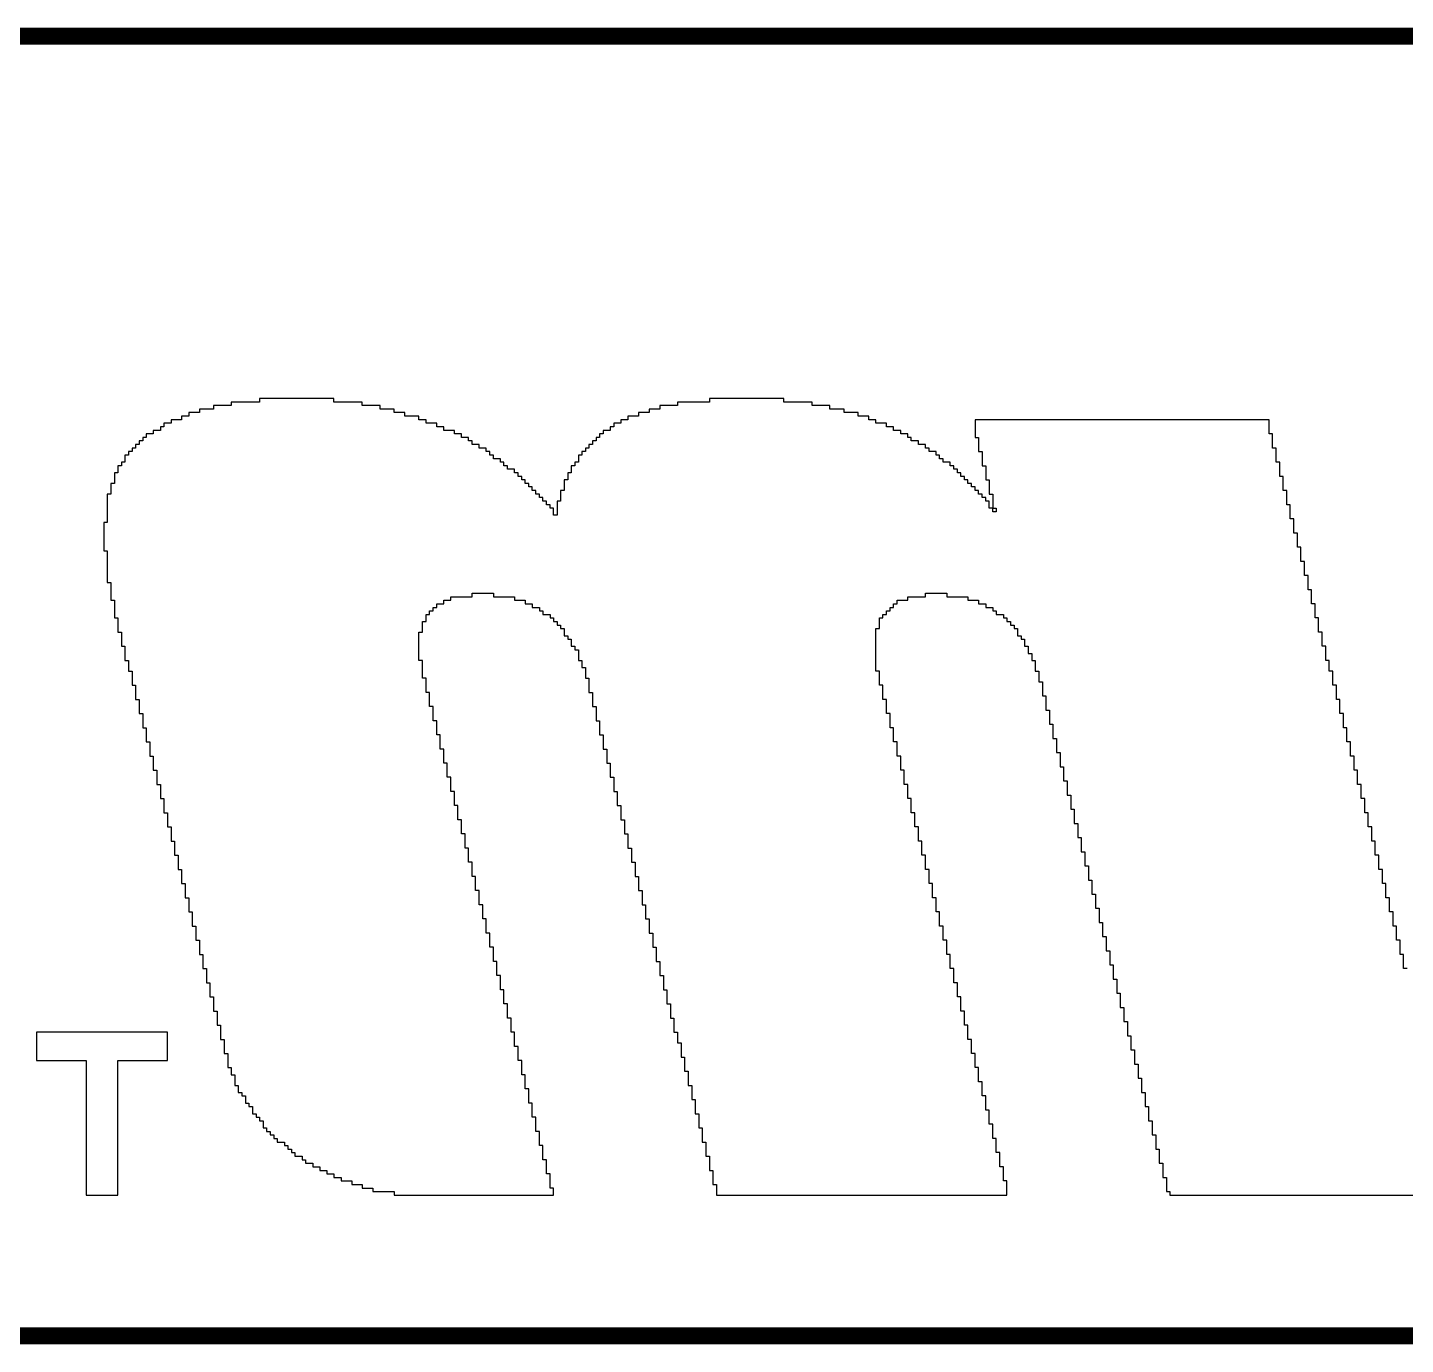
# Model space of a CAD drawing. Header units: inches. Extents: x -5.3 to 9.8, y -3.2 to 6.3.
# Drawn here: x -3.6229 to -3.2202, y -1.8025 to -1.4175 of the extents above; entities that cross this region are included whole.
import ezdxf

# ---------------------------------------------------------------- set-up
doc = ezdxf.new("R2010")
doc.units = ezdxf.units.IN
doc.header["$MEASUREMENT"] = 0
doc.layers.add('22_TITLE_BLOCK_MIRRORED', color=56, linetype='Continuous')

msp = doc.modelspace()

# ---------------------------------------------------------------- linework, layer by layer
at = {"layer": '22_TITLE_BLOCK_MIRRORED'}
for p, q in [((-3.55511, -1.52594), (-3.55511, -1.52698)), ((-3.53337, -1.52594), (-3.55511, -1.52594)), ((-3.53337, -1.52698), (-3.53337, -1.52594)), ((-3.40191, -1.52594), (-3.42365, -1.52594)), ((-3.42365, -1.52594), (-3.42365, -1.52698)), ((-3.40191, -1.52698), (-3.40191, -1.52594)), ((-3.57271, -1.53008), (-3.57581, -1.53008)), ((-3.57581, -1.53008), (-3.57581, -1.53112)), ((-3.56856, -1.52905), (-3.57271, -1.52905)), ((-3.57271, -1.52905), (-3.57271, -1.53008)), ((-3.56339, -1.52801), (-3.56856, -1.52801)), ((-3.56856, -1.52801), (-3.56856, -1.52905)), ((-3.55511, -1.52698), (-3.56339, -1.52698)), ((-3.56339, -1.52698), (-3.56339, -1.52801)), ((-3.52509, -1.52698), (-3.53337, -1.52698)), ((-3.52509, -1.52801), (-3.52509, -1.52698)), ((-3.51991, -1.52801), (-3.52509, -1.52801)), ((-3.51991, -1.52905), (-3.51991, -1.52801)), ((-3.51577, -1.52905), (-3.51991, -1.52905)), ((-3.51577, -1.53008), (-3.51577, -1.52905)), ((-3.51267, -1.53008), (-3.51577, -1.53008)), ((-3.51267, -1.53112), (-3.51267, -1.53008)), ((-3.44124, -1.53008), (-3.44435, -1.53008)), ((-3.44435, -1.53008), (-3.44435, -1.53112)), ((-3.43814, -1.52905), (-3.44124, -1.52905)), ((-3.44124, -1.52905), (-3.44124, -1.53008)), ((-3.43296, -1.52801), (-3.43814, -1.52801)), ((-3.43814, -1.52801), (-3.43814, -1.52905)), ((-3.42365, -1.52698), (-3.43296, -1.52698)), ((-3.43296, -1.52698), (-3.43296, -1.52801)), ((-3.39363, -1.52698), (-3.40191, -1.52698)), ((-3.39363, -1.52801), (-3.39363, -1.52698)), ((-3.38845, -1.52801), (-3.39363, -1.52801)), ((-3.38845, -1.52905), (-3.38845, -1.52801)), ((-3.38431, -1.52905), (-3.38845, -1.52905)), ((-3.38431, -1.53008), (-3.38431, -1.52905)), ((-3.38017, -1.53008), (-3.38431, -1.53008)), ((-3.38017, -1.53112), (-3.38017, -1.53008)), ((-3.58099, -1.53319), (-3.58306, -1.53319)), ((-3.58306, -1.53319), (-3.58306, -1.53422)), ((-3.57788, -1.53215), (-3.58099, -1.53215)), ((-3.58099, -1.53215), (-3.58099, -1.53319)), ((-3.57581, -1.53112), (-3.57788, -1.53112)), ((-3.57788, -1.53112), (-3.57788, -1.53215)), ((-3.50853, -1.53112), (-3.51267, -1.53112)), ((-3.50853, -1.53215), (-3.50853, -1.53112)), ((-3.50646, -1.53215), (-3.50853, -1.53215)), ((-3.50646, -1.53319), (-3.50646, -1.53215)), ((-3.50335, -1.53319), (-3.50646, -1.53319)), ((-3.50335, -1.53422), (-3.50335, -1.53319)), ((-3.44952, -1.53319), (-3.45159, -1.53319)), ((-3.45159, -1.53319), (-3.45159, -1.53422)), ((-3.44745, -1.53215), (-3.44952, -1.53215)), ((-3.44952, -1.53215), (-3.44952, -1.53319)), ((-3.44435, -1.53112), (-3.44745, -1.53112)), ((-3.44745, -1.53112), (-3.44745, -1.53215)), ((-3.37706, -1.53112), (-3.38017, -1.53112)), ((-3.37706, -1.53215), (-3.37706, -1.53112)), ((-3.37499, -1.53215), (-3.37706, -1.53215)), ((-3.37499, -1.53319), (-3.37499, -1.53215)), ((-3.37189, -1.53319), (-3.37499, -1.53319)), ((-3.37189, -1.53422), (-3.37189, -1.53319)), ((-3.26009, -1.53215), (-3.34601, -1.53215)), ((-3.34601, -1.53215), (-3.34601, -1.53733)), ((-3.26009, -1.53629), (-3.26009, -1.53215)), ((-3.58823, -1.53733), (-3.58927, -1.53733)), ((-3.58927, -1.53733), (-3.58927, -1.53836)), ((-3.58616, -1.53629), (-3.58823, -1.53629)), ((-3.58823, -1.53629), (-3.58823, -1.53733)), ((-3.58409, -1.53526), (-3.58616, -1.53526)), ((-3.58616, -1.53526), (-3.58616, -1.53629)), ((-3.58306, -1.53422), (-3.58409, -1.53422)), ((-3.58409, -1.53422), (-3.58409, -1.53526)), ((-3.50128, -1.53422), (-3.50335, -1.53422)), ((-3.50128, -1.53526), (-3.50128, -1.53422)), ((-3.49818, -1.53526), (-3.50128, -1.53526)), ((-3.49818, -1.53629), (-3.49818, -1.53526)), ((-3.49611, -1.53629), (-3.49818, -1.53629)), ((-3.49611, -1.53733), (-3.49611, -1.53629)), ((-3.49404, -1.53733), (-3.49611, -1.53733)), ((-3.49404, -1.53836), (-3.49404, -1.53733)), ((-3.45573, -1.53733), (-3.45677, -1.53733)), ((-3.45677, -1.53733), (-3.45677, -1.53836)), ((-3.4547, -1.53629), (-3.45573, -1.53629)), ((-3.45573, -1.53629), (-3.45573, -1.53733)), ((-3.45263, -1.53526), (-3.4547, -1.53526)), ((-3.4547, -1.53526), (-3.4547, -1.53629)), ((-3.45159, -1.53422), (-3.45263, -1.53422)), ((-3.45263, -1.53422), (-3.45263, -1.53526)), ((-3.36982, -1.53422), (-3.37189, -1.53422)), ((-3.36982, -1.53526), (-3.36982, -1.53422)), ((-3.36775, -1.53526), (-3.36982, -1.53526)), ((-3.36775, -1.53629), (-3.36775, -1.53526)), ((-3.36568, -1.53629), (-3.36775, -1.53629)), ((-3.36568, -1.53733), (-3.36568, -1.53629)), ((-3.36464, -1.53733), (-3.36568, -1.53733)), ((-3.36464, -1.53836), (-3.36464, -1.53733)), ((-3.34601, -1.53733), (-3.34497, -1.53733)), ((-3.34497, -1.53733), (-3.34497, -1.54147)), ((-3.25906, -1.53629), (-3.26009, -1.53629)), ((-3.25906, -1.54043), (-3.25906, -1.53629)), ((-3.59237, -1.54147), (-3.59341, -1.54147)), ((-3.59341, -1.54147), (-3.59341, -1.5425)), ((-3.59134, -1.54043), (-3.59237, -1.54043)), ((-3.59237, -1.54043), (-3.59237, -1.54147)), ((-3.5903, -1.5394), (-3.59134, -1.5394)), ((-3.59134, -1.5394), (-3.59134, -1.54043)), ((-3.58927, -1.53836), (-3.5903, -1.53836)), ((-3.5903, -1.53836), (-3.5903, -1.5394)), ((-3.493, -1.53836), (-3.49404, -1.53836)), ((-3.493, -1.5394), (-3.493, -1.53836)), ((-3.49093, -1.5394), (-3.493, -1.5394)), ((-3.49093, -1.54043), (-3.49093, -1.5394)), ((-3.48886, -1.54043), (-3.49093, -1.54043)), ((-3.48886, -1.54147), (-3.48886, -1.54043)), ((-3.48782, -1.54147), (-3.48886, -1.54147)), ((-3.48782, -1.5425), (-3.48782, -1.54147)), ((-3.45988, -1.54147), (-3.46091, -1.54147)), ((-3.46091, -1.54147), (-3.46091, -1.5425)), ((-3.45884, -1.54043), (-3.45988, -1.54043)), ((-3.45988, -1.54043), (-3.45988, -1.54147)), ((-3.4578, -1.5394), (-3.45884, -1.5394)), ((-3.45884, -1.5394), (-3.45884, -1.54043)), ((-3.45677, -1.53836), (-3.4578, -1.53836)), ((-3.4578, -1.53836), (-3.4578, -1.5394)), ((-3.36257, -1.53836), (-3.36464, -1.53836)), ((-3.36257, -1.5394), (-3.36257, -1.53836)), ((-3.3605, -1.5394), (-3.36257, -1.5394)), ((-3.3605, -1.54043), (-3.3605, -1.5394)), ((-3.35947, -1.54043), (-3.3605, -1.54043)), ((-3.35947, -1.54147), (-3.35947, -1.54043)), ((-3.3574, -1.54147), (-3.35947, -1.54147)), ((-3.3574, -1.5425), (-3.3574, -1.54147)), ((-3.34497, -1.54147), (-3.34394, -1.54147)), ((-3.34394, -1.54147), (-3.34394, -1.54561)), ((-3.25802, -1.54043), (-3.25906, -1.54043)), ((-3.25802, -1.54457), (-3.25802, -1.54043)), ((-3.59548, -1.54561), (-3.59651, -1.54561)), ((-3.59651, -1.54561), (-3.59651, -1.54768)), ((-3.59444, -1.54457), (-3.59548, -1.54457)), ((-3.59548, -1.54457), (-3.59548, -1.54561)), ((-3.59341, -1.5425), (-3.59444, -1.5425)), ((-3.59444, -1.5425), (-3.59444, -1.54457)), ((-3.48679, -1.5425), (-3.48782, -1.5425)), ((-3.48679, -1.54354), (-3.48679, -1.5425)), ((-3.48472, -1.54354), (-3.48679, -1.54354)), ((-3.48472, -1.54457), (-3.48472, -1.54354)), ((-3.48368, -1.54457), (-3.48472, -1.54457)), ((-3.48368, -1.54561), (-3.48368, -1.54457)), ((-3.48265, -1.54561), (-3.48368, -1.54561)), ((-3.48265, -1.54664), (-3.48265, -1.54561)), ((-3.46298, -1.54561), (-3.46402, -1.54561)), ((-3.46402, -1.54561), (-3.46402, -1.54768)), ((-3.46195, -1.54457), (-3.46298, -1.54457)), ((-3.46298, -1.54457), (-3.46298, -1.54561)), ((-3.46091, -1.5425), (-3.46195, -1.5425)), ((-3.46195, -1.5425), (-3.46195, -1.54457)), ((-3.35636, -1.5425), (-3.3574, -1.5425)), ((-3.35636, -1.54354), (-3.35636, -1.5425)), ((-3.35533, -1.54354), (-3.35636, -1.54354)), ((-3.35533, -1.54457), (-3.35533, -1.54354)), ((-3.35326, -1.54457), (-3.35533, -1.54457)), ((-3.35326, -1.54561), (-3.35326, -1.54457)), ((-3.35222, -1.54561), (-3.35326, -1.54561)), ((-3.35222, -1.54664), (-3.35222, -1.54561)), ((-3.34394, -1.54561), (-3.3429, -1.54561)), ((-3.3429, -1.54561), (-3.3429, -1.54975)), ((-3.25699, -1.54457), (-3.25802, -1.54457)), ((-3.25699, -1.54871), (-3.25699, -1.54457)), ((-3.59651, -1.54768), (-3.59755, -1.54768)), ((-3.59755, -1.54768), (-3.59755, -1.55078)), ((-3.48058, -1.54664), (-3.48265, -1.54664)), ((-3.48058, -1.54768), (-3.48058, -1.54664)), ((-3.47954, -1.54768), (-3.48058, -1.54768)), ((-3.47954, -1.54871), (-3.47954, -1.54768)), ((-3.47851, -1.54871), (-3.47954, -1.54871)), ((-3.47851, -1.54975), (-3.47851, -1.54871)), ((-3.47747, -1.54975), (-3.47851, -1.54975)), ((-3.47747, -1.55078), (-3.47747, -1.54975)), ((-3.46505, -1.54975), (-3.46609, -1.54975)), ((-3.46609, -1.54975), (-3.46609, -1.55285)), ((-3.46402, -1.54768), (-3.46505, -1.54768)), ((-3.46505, -1.54768), (-3.46505, -1.54975)), ((-3.35119, -1.54664), (-3.35222, -1.54664)), ((-3.35119, -1.54768), (-3.35119, -1.54664)), ((-3.35015, -1.54768), (-3.35119, -1.54768)), ((-3.35015, -1.54871), (-3.35015, -1.54768)), ((-3.34912, -1.54871), (-3.35015, -1.54871)), ((-3.34912, -1.54975), (-3.34912, -1.54871)), ((-3.34808, -1.54975), (-3.34912, -1.54975)), ((-3.34808, -1.55078), (-3.34808, -1.54975)), ((-3.3429, -1.54975), (-3.34187, -1.54975)), ((-3.34187, -1.54975), (-3.34187, -1.55389)), ((-3.25595, -1.54871), (-3.25699, -1.54871)), ((-3.25595, -1.55285), (-3.25595, -1.54871)), ((-3.59858, -1.55389), (-3.59962, -1.55389)), ((-3.59962, -1.55389), (-3.59962, -1.56217)), ((-3.59755, -1.55078), (-3.59858, -1.55078)), ((-3.59858, -1.55078), (-3.59858, -1.55389)), ((-3.47644, -1.55078), (-3.47747, -1.55078)), ((-3.47644, -1.55182), (-3.47644, -1.55078)), ((-3.4754, -1.55182), (-3.47644, -1.55182)), ((-3.4754, -1.55285), (-3.4754, -1.55182)), ((-3.47437, -1.55285), (-3.4754, -1.55285)), ((-3.47437, -1.55389), (-3.47437, -1.55285)), ((-3.47333, -1.55389), (-3.47437, -1.55389)), ((-3.47333, -1.55492), (-3.47333, -1.55389)), ((-3.46609, -1.55285), (-3.46712, -1.55285)), ((-3.46712, -1.55285), (-3.46712, -1.55596)), ((-3.34704, -1.55078), (-3.34808, -1.55078)), ((-3.34704, -1.55182), (-3.34704, -1.55078)), ((-3.34601, -1.55182), (-3.34704, -1.55182)), ((-3.34601, -1.55285), (-3.34601, -1.55182)), ((-3.34497, -1.55285), (-3.34601, -1.55285)), ((-3.34497, -1.55389), (-3.34497, -1.55285)), ((-3.34394, -1.55389), (-3.34497, -1.55389)), ((-3.34394, -1.55492), (-3.34394, -1.55389)), ((-3.34187, -1.55389), (-3.34083, -1.55389)), ((-3.34083, -1.55389), (-3.34083, -1.55803)), ((-3.25492, -1.55285), (-3.25595, -1.55285)), ((-3.25492, -1.55699), (-3.25492, -1.55285)), ((-3.4723, -1.55492), (-3.47333, -1.55492)), ((-3.4723, -1.55596), (-3.4723, -1.55492)), ((-3.47126, -1.55596), (-3.4723, -1.55596)), ((-3.47126, -1.55699), (-3.47126, -1.55596)), ((-3.47023, -1.55699), (-3.47126, -1.55699)), ((-3.47023, -1.55803), (-3.47023, -1.55699)), ((-3.46919, -1.55803), (-3.47023, -1.55803)), ((-3.46919, -1.5601), (-3.46919, -1.55803)), ((-3.46712, -1.55596), (-3.46816, -1.55596)), ((-3.46816, -1.55596), (-3.46816, -1.5601)), ((-3.3429, -1.55492), (-3.34394, -1.55492)), ((-3.3429, -1.55596), (-3.3429, -1.55492)), ((-3.34187, -1.55596), (-3.3429, -1.55596)), ((-3.34187, -1.55803), (-3.34187, -1.55596)), ((-3.34083, -1.55803), (-3.34187, -1.55803)), ((-3.34083, -1.55907), (-3.34083, -1.55803)), ((-3.34083, -1.55803), (-3.3398, -1.55803)), ((-3.3398, -1.55803), (-3.3398, -1.55907)), ((-3.25388, -1.55699), (-3.25492, -1.55699)), ((-3.25388, -1.56114), (-3.25388, -1.55699)), ((-3.59962, -1.56217), (-3.60065, -1.56217)), ((-3.60065, -1.56217), (-3.60065, -1.57045)), ((-3.46816, -1.5601), (-3.46919, -1.5601)), ((-3.3398, -1.55907), (-3.34083, -1.55907)), ((-3.25285, -1.56114), (-3.25388, -1.56114)), ((-3.25285, -1.56528), (-3.25285, -1.56114)), ((-3.25181, -1.56528), (-3.25285, -1.56528)), ((-3.25181, -1.56942), (-3.25181, -1.56528)), ((-3.25078, -1.56942), (-3.25181, -1.56942)), ((-3.25078, -1.57356), (-3.25078, -1.56942)), ((-3.60065, -1.57045), (-3.59962, -1.57045)), ((-3.59962, -1.57045), (-3.59962, -1.57977)), ((-3.24974, -1.57356), (-3.25078, -1.57356)), ((-3.24974, -1.5777), (-3.24974, -1.57356)), ((-3.24871, -1.5777), (-3.24974, -1.5777)), ((-3.24871, -1.58184), (-3.24871, -1.5777)), ((-3.59962, -1.57977), (-3.59858, -1.57977)), ((-3.59858, -1.57977), (-3.59858, -1.58494)), ((-3.24767, -1.58184), (-3.24871, -1.58184)), ((-3.24767, -1.58598), (-3.24767, -1.58184)), ((-3.59858, -1.58494), (-3.59755, -1.58494)), ((-3.59755, -1.58494), (-3.59755, -1.59012)), ((-3.50335, -1.58701), (-3.50335, -1.58598)), ((-3.50335, -1.58598), (-3.50128, -1.58598)), ((-3.50128, -1.58598), (-3.50128, -1.58494)), ((-3.50128, -1.58494), (-3.49921, -1.58494)), ((-3.49921, -1.58494), (-3.49921, -1.58391)), ((-3.49921, -1.58391), (-3.493, -1.58391)), ((-3.493, -1.58391), (-3.493, -1.58287)), ((-3.493, -1.58287), (-3.48679, -1.58287)), ((-3.48679, -1.58287), (-3.48679, -1.58391)), ((-3.48679, -1.58391), (-3.48058, -1.58391)), ((-3.48058, -1.58391), (-3.48058, -1.58494)), ((-3.48058, -1.58494), (-3.47747, -1.58494)), ((-3.47747, -1.58494), (-3.47747, -1.58598)), ((-3.47747, -1.58598), (-3.4754, -1.58598)), ((-3.4754, -1.58598), (-3.4754, -1.58701)), ((-3.36982, -1.58701), (-3.36982, -1.58598)), ((-3.36982, -1.58598), (-3.36878, -1.58598)), ((-3.36878, -1.58598), (-3.36878, -1.58494)), ((-3.36878, -1.58494), (-3.36568, -1.58494)), ((-3.36568, -1.58494), (-3.36568, -1.58391)), ((-3.36568, -1.58391), (-3.3605, -1.58391)), ((-3.3605, -1.58391), (-3.3605, -1.58287)), ((-3.3605, -1.58287), (-3.35429, -1.58287)), ((-3.35429, -1.58287), (-3.35429, -1.58391)), ((-3.35429, -1.58391), (-3.34808, -1.58391)), ((-3.34808, -1.58391), (-3.34808, -1.58494)), ((-3.34808, -1.58494), (-3.34497, -1.58494)), ((-3.34497, -1.58494), (-3.34497, -1.58598)), ((-3.34497, -1.58598), (-3.3429, -1.58598)), ((-3.3429, -1.58598), (-3.3429, -1.58701)), ((-3.24664, -1.58598), (-3.24767, -1.58598)), ((-3.24664, -1.59012), (-3.24664, -1.58598)), ((-3.59755, -1.59012), (-3.59651, -1.59012)), ((-3.59651, -1.59012), (-3.59651, -1.59426)), ((-3.50646, -1.59115), (-3.50646, -1.58908)), ((-3.50646, -1.58908), (-3.50542, -1.58908)), ((-3.50542, -1.58908), (-3.50542, -1.58805)), ((-3.50542, -1.58805), (-3.50439, -1.58805)), ((-3.50439, -1.58805), (-3.50439, -1.58701)), ((-3.50439, -1.58701), (-3.50335, -1.58701)), ((-3.4754, -1.58701), (-3.47333, -1.58701)), ((-3.47333, -1.58701), (-3.47333, -1.58805)), ((-3.47333, -1.58805), (-3.4723, -1.58805)), ((-3.4723, -1.58805), (-3.4723, -1.58908)), ((-3.4723, -1.58908), (-3.47023, -1.58908)), ((-3.47023, -1.58908), (-3.47023, -1.59012)), ((-3.47023, -1.59012), (-3.46919, -1.59012)), ((-3.46919, -1.59012), (-3.46919, -1.59115)), ((-3.37396, -1.59322), (-3.37396, -1.59012)), ((-3.37396, -1.59012), (-3.37292, -1.59012)), ((-3.37292, -1.59012), (-3.37292, -1.58908)), ((-3.37292, -1.58908), (-3.37189, -1.58908)), ((-3.37189, -1.58908), (-3.37189, -1.58805)), ((-3.37189, -1.58805), (-3.37085, -1.58805)), ((-3.37085, -1.58805), (-3.37085, -1.58701)), ((-3.37085, -1.58701), (-3.36982, -1.58701)), ((-3.3429, -1.58701), (-3.34083, -1.58701)), ((-3.34083, -1.58701), (-3.34083, -1.58805)), ((-3.34083, -1.58805), (-3.3398, -1.58805)), ((-3.3398, -1.58805), (-3.3398, -1.58908)), ((-3.3398, -1.58908), (-3.33773, -1.58908)), ((-3.33773, -1.58908), (-3.33773, -1.59012)), ((-3.33773, -1.59012), (-3.33669, -1.59012)), ((-3.33669, -1.59012), (-3.33669, -1.59115)), ((-3.2456, -1.59012), (-3.24664, -1.59012)), ((-3.2456, -1.59426), (-3.2456, -1.59012)), ((-3.59651, -1.59426), (-3.59548, -1.59426)), ((-3.59548, -1.59426), (-3.59548, -1.5984)), ((-3.50853, -1.60254), (-3.50853, -1.59426)), ((-3.50853, -1.59426), (-3.50749, -1.59426)), ((-3.50749, -1.59426), (-3.50749, -1.59115)), ((-3.50749, -1.59115), (-3.50646, -1.59115)), ((-3.46919, -1.59115), (-3.46816, -1.59115)), ((-3.46816, -1.59115), (-3.46816, -1.59219)), ((-3.46816, -1.59219), (-3.46712, -1.59219)), ((-3.46712, -1.59219), (-3.46712, -1.59322)), ((-3.46712, -1.59322), (-3.46609, -1.59322)), ((-3.46609, -1.59322), (-3.46609, -1.5953)), ((-3.37499, -1.60565), (-3.37499, -1.59322)), ((-3.37499, -1.59322), (-3.37396, -1.59322)), ((-3.33669, -1.59115), (-3.33566, -1.59115)), ((-3.33566, -1.59115), (-3.33566, -1.59219)), ((-3.33566, -1.59219), (-3.33462, -1.59219)), ((-3.33462, -1.59219), (-3.33462, -1.59322)), ((-3.33462, -1.59322), (-3.33359, -1.59322)), ((-3.33359, -1.59322), (-3.33359, -1.5953)), ((-3.24457, -1.59426), (-3.2456, -1.59426)), ((-3.24457, -1.5984), (-3.24457, -1.59426)), ((-3.59548, -1.5984), (-3.59444, -1.5984)), ((-3.59444, -1.5984), (-3.59444, -1.60254)), ((-3.46609, -1.5953), (-3.46505, -1.5953)), ((-3.46505, -1.5953), (-3.46505, -1.59633)), ((-3.46505, -1.59633), (-3.46402, -1.59633)), ((-3.46402, -1.59633), (-3.46402, -1.5984)), ((-3.46402, -1.5984), (-3.46298, -1.5984)), ((-3.46298, -1.5984), (-3.46298, -1.59944)), ((-3.33359, -1.5953), (-3.33255, -1.5953)), ((-3.33255, -1.5953), (-3.33255, -1.59633)), ((-3.33255, -1.59633), (-3.33152, -1.59633)), ((-3.33152, -1.59633), (-3.33152, -1.5984)), ((-3.33152, -1.5984), (-3.33048, -1.5984)), ((-3.33048, -1.5984), (-3.33048, -1.60047)), ((-3.24353, -1.5984), (-3.24457, -1.5984)), ((-3.24353, -1.60254), (-3.24353, -1.5984)), ((-3.59444, -1.60254), (-3.59341, -1.60254)), ((-3.59341, -1.60254), (-3.59341, -1.60565)), ((-3.50749, -1.60254), (-3.50853, -1.60254)), ((-3.50749, -1.60772), (-3.50749, -1.60254)), ((-3.46298, -1.59944), (-3.46195, -1.59944)), ((-3.46195, -1.59944), (-3.46195, -1.60254)), ((-3.46195, -1.60254), (-3.46091, -1.60254)), ((-3.46091, -1.60254), (-3.46091, -1.60461)), ((-3.33048, -1.60047), (-3.32945, -1.60047)), ((-3.32945, -1.60047), (-3.32945, -1.60254)), ((-3.32945, -1.60254), (-3.32841, -1.60254)), ((-3.32841, -1.60254), (-3.32841, -1.60565)), ((-3.2425, -1.60254), (-3.24353, -1.60254)), ((-3.2425, -1.60565), (-3.2425, -1.60254)), ((-3.59341, -1.60565), (-3.59237, -1.60565)), ((-3.59237, -1.60565), (-3.59237, -1.60979)), ((-3.46091, -1.60461), (-3.45988, -1.60461)), ((-3.45988, -1.60461), (-3.45988, -1.60772)), ((-3.37396, -1.60565), (-3.37499, -1.60565)), ((-3.37396, -1.60979), (-3.37396, -1.60565)), ((-3.32841, -1.60565), (-3.32738, -1.60565)), ((-3.32738, -1.60565), (-3.32738, -1.60875)), ((-3.24146, -1.60565), (-3.2425, -1.60565)), ((-3.24146, -1.60979), (-3.24146, -1.60565)), ((-3.59237, -1.60979), (-3.59134, -1.60979)), ((-3.59134, -1.60979), (-3.59134, -1.61393)), ((-3.50646, -1.60772), (-3.50749, -1.60772)), ((-3.50646, -1.61186), (-3.50646, -1.60772)), ((-3.45988, -1.60772), (-3.45884, -1.60772)), ((-3.45884, -1.60772), (-3.45884, -1.61186)), ((-3.37292, -1.60979), (-3.37396, -1.60979)), ((-3.37292, -1.61393), (-3.37292, -1.60979)), ((-3.32738, -1.60875), (-3.32634, -1.60875)), ((-3.32634, -1.60875), (-3.32634, -1.61289)), ((-3.24043, -1.60979), (-3.24146, -1.60979)), ((-3.24043, -1.61393), (-3.24043, -1.60979)), ((-3.59134, -1.61393), (-3.5903, -1.61393)), ((-3.5903, -1.61393), (-3.5903, -1.61807)), ((-3.50542, -1.61186), (-3.50646, -1.61186)), ((-3.50542, -1.616), (-3.50542, -1.61186)), ((-3.45884, -1.61186), (-3.4578, -1.61186)), ((-3.4578, -1.61186), (-3.4578, -1.616)), ((-3.37189, -1.61393), (-3.37292, -1.61393)), ((-3.37189, -1.61807), (-3.37189, -1.61393)), ((-3.32634, -1.61289), (-3.32531, -1.61289)), ((-3.32531, -1.61289), (-3.32531, -1.61703)), ((-3.23939, -1.61393), (-3.24043, -1.61393)), ((-3.23939, -1.61807), (-3.23939, -1.61393)), ((-3.5903, -1.61807), (-3.58927, -1.61807)), ((-3.58927, -1.61807), (-3.58927, -1.62221)), ((-3.50439, -1.616), (-3.50542, -1.616)), ((-3.50439, -1.62014), (-3.50439, -1.616)), ((-3.4578, -1.616), (-3.45677, -1.616)), ((-3.45677, -1.616), (-3.45677, -1.62014)), ((-3.37085, -1.61807), (-3.37189, -1.61807)), ((-3.37085, -1.62221), (-3.37085, -1.61807)), ((-3.32531, -1.61703), (-3.32427, -1.61703)), ((-3.32427, -1.61703), (-3.32427, -1.62117)), ((-3.23835, -1.61807), (-3.23939, -1.61807)), ((-3.23835, -1.62221), (-3.23835, -1.61807)), ((-3.58927, -1.62221), (-3.58823, -1.62221)), ((-3.58823, -1.62221), (-3.58823, -1.62635)), ((-3.50335, -1.62014), (-3.50439, -1.62014)), ((-3.50335, -1.62428), (-3.50335, -1.62014)), ((-3.45677, -1.62014), (-3.45573, -1.62014)), ((-3.45573, -1.62014), (-3.45573, -1.62428)), ((-3.36982, -1.62221), (-3.37085, -1.62221)), ((-3.36982, -1.62635), (-3.36982, -1.62221)), ((-3.32427, -1.62117), (-3.32324, -1.62117)), ((-3.32324, -1.62117), (-3.32324, -1.62531)), ((-3.23732, -1.62221), (-3.23835, -1.62221)), ((-3.23732, -1.62635), (-3.23732, -1.62221)), ((-3.58823, -1.62635), (-3.5872, -1.62635)), ((-3.5872, -1.62635), (-3.5872, -1.63049)), ((-3.50232, -1.62428), (-3.50335, -1.62428)), ((-3.50232, -1.62842), (-3.50232, -1.62428)), ((-3.45573, -1.62428), (-3.4547, -1.62428)), ((-3.4547, -1.62428), (-3.4547, -1.62842)), ((-3.36878, -1.62635), (-3.36982, -1.62635)), ((-3.36878, -1.63049), (-3.36878, -1.62635)), ((-3.32324, -1.62531), (-3.3222, -1.62531)), ((-3.3222, -1.62531), (-3.3222, -1.62945)), ((-3.23628, -1.62635), (-3.23732, -1.62635)), ((-3.23628, -1.63049), (-3.23628, -1.62635)), ((-3.5872, -1.63049), (-3.58616, -1.63049)), ((-3.58616, -1.63049), (-3.58616, -1.63463)), ((-3.50128, -1.62842), (-3.50232, -1.62842)), ((-3.50128, -1.63256), (-3.50128, -1.62842)), ((-3.4547, -1.62842), (-3.45366, -1.62842)), ((-3.45366, -1.62842), (-3.45366, -1.63256)), ((-3.36775, -1.63049), (-3.36878, -1.63049)), ((-3.36775, -1.63463), (-3.36775, -1.63049)), ((-3.3222, -1.62945), (-3.32117, -1.62945)), ((-3.32117, -1.62945), (-3.32117, -1.6336)), ((-3.23525, -1.63049), (-3.23628, -1.63049)), ((-3.23525, -1.63463), (-3.23525, -1.63049)), ((-3.58616, -1.63463), (-3.58513, -1.63463)), ((-3.58513, -1.63463), (-3.58513, -1.63877)), ((-3.50025, -1.63256), (-3.50128, -1.63256)), ((-3.50025, -1.6367), (-3.50025, -1.63256)), ((-3.45366, -1.63256), (-3.45263, -1.63256)), ((-3.45263, -1.63256), (-3.45263, -1.6367)), ((-3.36671, -1.63463), (-3.36775, -1.63463)), ((-3.36671, -1.63877), (-3.36671, -1.63463)), ((-3.32117, -1.6336), (-3.32013, -1.6336)), ((-3.32013, -1.6336), (-3.32013, -1.63774)), ((-3.23421, -1.63463), (-3.23525, -1.63463)), ((-3.23421, -1.63877), (-3.23421, -1.63463)), ((-3.58513, -1.63877), (-3.58409, -1.63877)), ((-3.58409, -1.63877), (-3.58409, -1.64291)), ((-3.49921, -1.6367), (-3.50025, -1.6367)), ((-3.49921, -1.64084), (-3.49921, -1.6367)), ((-3.45263, -1.6367), (-3.45159, -1.6367)), ((-3.45159, -1.6367), (-3.45159, -1.64084)), ((-3.36568, -1.63877), (-3.36671, -1.63877)), ((-3.36568, -1.64291), (-3.36568, -1.63877)), ((-3.32013, -1.63774), (-3.3191, -1.63774)), ((-3.3191, -1.63774), (-3.3191, -1.64188)), ((-3.23318, -1.63877), (-3.23421, -1.63877)), ((-3.23318, -1.64291), (-3.23318, -1.63877)), ((-3.49818, -1.64084), (-3.49921, -1.64084)), ((-3.49818, -1.64498), (-3.49818, -1.64084)), ((-3.45159, -1.64084), (-3.45056, -1.64084)), ((-3.45056, -1.64084), (-3.45056, -1.64498)), ((-3.3191, -1.64188), (-3.31806, -1.64188)), ((-3.31806, -1.64188), (-3.31806, -1.64602)), ((-3.58409, -1.64291), (-3.58306, -1.64291)), ((-3.58306, -1.64291), (-3.58306, -1.64705)), ((-3.49714, -1.64498), (-3.49818, -1.64498)), ((-3.49714, -1.64912), (-3.49714, -1.64498)), ((-3.45056, -1.64498), (-3.44952, -1.64498)), ((-3.44952, -1.64498), (-3.44952, -1.64912)), ((-3.36464, -1.64291), (-3.36568, -1.64291)), ((-3.36464, -1.64705), (-3.36464, -1.64291)), ((-3.31806, -1.64602), (-3.31703, -1.64602)), ((-3.31703, -1.64602), (-3.31703, -1.65016)), ((-3.23214, -1.64291), (-3.23318, -1.64291)), ((-3.23214, -1.64705), (-3.23214, -1.64291)), ((-3.58306, -1.64705), (-3.58202, -1.64705)), ((-3.58202, -1.64705), (-3.58202, -1.65119)), ((-3.49611, -1.64912), (-3.49714, -1.64912)), ((-3.49611, -1.65326), (-3.49611, -1.64912)), ((-3.44952, -1.64912), (-3.44849, -1.64912)), ((-3.44849, -1.64912), (-3.44849, -1.65326)), ((-3.36361, -1.64705), (-3.36464, -1.64705)), ((-3.36361, -1.65119), (-3.36361, -1.64705)), ((-3.31703, -1.65016), (-3.31599, -1.65016)), ((-3.31599, -1.65016), (-3.31599, -1.6543)), ((-3.23111, -1.64705), (-3.23214, -1.64705)), ((-3.23111, -1.65119), (-3.23111, -1.64705)), ((-3.58202, -1.65119), (-3.58099, -1.65119)), ((-3.58099, -1.65119), (-3.58099, -1.65533)), ((-3.49507, -1.65326), (-3.49611, -1.65326)), ((-3.49507, -1.6574), (-3.49507, -1.65326)), ((-3.44849, -1.65326), (-3.44745, -1.65326)), ((-3.44745, -1.65326), (-3.44745, -1.6574)), ((-3.36257, -1.65119), (-3.36361, -1.65119)), ((-3.36257, -1.65533), (-3.36257, -1.65119)), ((-3.31599, -1.6543), (-3.31496, -1.6543)), ((-3.31496, -1.6543), (-3.31496, -1.65844)), ((-3.23007, -1.65119), (-3.23111, -1.65119)), ((-3.23007, -1.65533), (-3.23007, -1.65119)), ((-3.58099, -1.65533), (-3.57995, -1.65533)), ((-3.57995, -1.65533), (-3.57995, -1.65947)), ((-3.49404, -1.6574), (-3.49507, -1.6574)), ((-3.49404, -1.66154), (-3.49404, -1.6574)), ((-3.44745, -1.6574), (-3.44642, -1.6574)), ((-3.44642, -1.6574), (-3.44642, -1.66154)), ((-3.36154, -1.65533), (-3.36257, -1.65533)), ((-3.36154, -1.65947), (-3.36154, -1.65533)), ((-3.31496, -1.65844), (-3.31392, -1.65844)), ((-3.31392, -1.65844), (-3.31392, -1.66258)), ((-3.22904, -1.65533), (-3.23007, -1.65533)), ((-3.22904, -1.65947), (-3.22904, -1.65533)), ((-3.57995, -1.65947), (-3.57892, -1.65947)), ((-3.57892, -1.65947), (-3.57892, -1.66361)), ((-3.493, -1.66154), (-3.49404, -1.66154)), ((-3.493, -1.66568), (-3.493, -1.66154)), ((-3.44642, -1.66154), (-3.44538, -1.66154)), ((-3.44538, -1.66154), (-3.44538, -1.66568)), ((-3.3605, -1.65947), (-3.36154, -1.65947)), ((-3.3605, -1.66361), (-3.3605, -1.65947)), ((-3.31392, -1.66258), (-3.31289, -1.66258)), ((-3.31289, -1.66258), (-3.31289, -1.66672)), ((-3.228, -1.65947), (-3.22904, -1.65947)), ((-3.228, -1.66361), (-3.228, -1.65947)), ((-3.57892, -1.66361), (-3.57788, -1.66361)), ((-3.57788, -1.66361), (-3.57788, -1.66775)), ((-3.49196, -1.66568), (-3.493, -1.66568)), ((-3.49196, -1.66983), (-3.49196, -1.66568)), ((-3.44538, -1.66568), (-3.44435, -1.66568)), ((-3.44435, -1.66568), (-3.44435, -1.66983)), ((-3.35947, -1.66361), (-3.3605, -1.66361)), ((-3.35947, -1.66775), (-3.35947, -1.66361)), ((-3.31289, -1.66672), (-3.31185, -1.66672)), ((-3.31185, -1.66672), (-3.31185, -1.67086)), ((-3.22697, -1.66361), (-3.228, -1.66361)), ((-3.22697, -1.66775), (-3.22697, -1.66361)), ((-3.57788, -1.66775), (-3.57685, -1.66775)), ((-3.57685, -1.66775), (-3.57685, -1.6719)), ((-3.49093, -1.66983), (-3.49196, -1.66983)), ((-3.49093, -1.67397), (-3.49093, -1.66983)), ((-3.44435, -1.66983), (-3.44331, -1.66983)), ((-3.44331, -1.66983), (-3.44331, -1.67397)), ((-3.35843, -1.66775), (-3.35947, -1.66775)), ((-3.35843, -1.6719), (-3.35843, -1.66775)), ((-3.31185, -1.67086), (-3.31081, -1.67086)), ((-3.31081, -1.67086), (-3.31081, -1.675)), ((-3.22593, -1.66775), (-3.22697, -1.66775)), ((-3.22593, -1.6719), (-3.22593, -1.66775)), ((-3.57685, -1.6719), (-3.57581, -1.6719)), ((-3.57581, -1.6719), (-3.57581, -1.67604)), ((-3.48989, -1.67397), (-3.49093, -1.67397)), ((-3.48989, -1.67811), (-3.48989, -1.67397)), ((-3.44331, -1.67397), (-3.44228, -1.67397)), ((-3.44228, -1.67397), (-3.44228, -1.67811)), ((-3.3574, -1.6719), (-3.35843, -1.6719)), ((-3.3574, -1.67604), (-3.3574, -1.6719)), ((-3.31081, -1.675), (-3.30978, -1.675)), ((-3.30978, -1.675), (-3.30978, -1.67914)), ((-3.2249, -1.6719), (-3.22593, -1.6719)), ((-3.2249, -1.67604), (-3.2249, -1.6719)), ((-3.57581, -1.67604), (-3.57478, -1.67604)), ((-3.57478, -1.67604), (-3.57478, -1.68018)), ((-3.48886, -1.67811), (-3.48989, -1.67811)), ((-3.48886, -1.68225), (-3.48886, -1.67811)), ((-3.44228, -1.67811), (-3.44124, -1.67811)), ((-3.44124, -1.67811), (-3.44124, -1.68225)), ((-3.35636, -1.67604), (-3.3574, -1.67604)), ((-3.35636, -1.68018), (-3.35636, -1.67604)), ((-3.22386, -1.67604), (-3.2249, -1.67604)), ((-3.22386, -1.68018), (-3.22386, -1.67604)), ((-3.57478, -1.68018), (-3.57374, -1.68018)), ((-3.57374, -1.68018), (-3.57374, -1.68432)), ((-3.48782, -1.68225), (-3.48886, -1.68225)), ((-3.48782, -1.68639), (-3.48782, -1.68225)), ((-3.44124, -1.68225), (-3.44021, -1.68225)), ((-3.44021, -1.68225), (-3.44021, -1.68639)), ((-3.35533, -1.68018), (-3.35636, -1.68018)), ((-3.35533, -1.68432), (-3.35533, -1.68018)), ((-3.30978, -1.67914), (-3.30874, -1.67914)), ((-3.30874, -1.67914), (-3.30874, -1.68328)), ((-3.22283, -1.68018), (-3.22386, -1.68018)), ((-3.22283, -1.68432), (-3.22283, -1.68018)), ((-3.57374, -1.68432), (-3.57271, -1.68432)), ((-3.57271, -1.68432), (-3.57271, -1.68846)), ((-3.48679, -1.68639), (-3.48782, -1.68639)), ((-3.48679, -1.69053), (-3.48679, -1.68639)), ((-3.44021, -1.68639), (-3.43917, -1.68639)), ((-3.43917, -1.68639), (-3.43917, -1.69053)), ((-3.35429, -1.68432), (-3.35533, -1.68432)), ((-3.35429, -1.68846), (-3.35429, -1.68432)), ((-3.30874, -1.68328), (-3.30771, -1.68328)), ((-3.30771, -1.68328), (-3.30771, -1.68742)), ((-3.22179, -1.68432), (-3.22283, -1.68432)), ((-3.22179, -1.68846), (-3.22179, -1.68432)), ((-3.57271, -1.68846), (-3.57167, -1.68846)), ((-3.57167, -1.68846), (-3.57167, -1.6926)), ((-3.48575, -1.69053), (-3.48679, -1.69053)), ((-3.48575, -1.69467), (-3.48575, -1.69053)), ((-3.43917, -1.69053), (-3.43814, -1.69053)), ((-3.43814, -1.69053), (-3.43814, -1.69467)), ((-3.35326, -1.68846), (-3.35429, -1.68846)), ((-3.35326, -1.6926), (-3.35326, -1.68846)), ((-3.30771, -1.68742), (-3.30667, -1.68742)), ((-3.30667, -1.68742), (-3.30667, -1.69156)), ((-3.22076, -1.68846), (-3.22179, -1.68846)), ((-3.22076, -1.6926), (-3.22076, -1.68846)), ((-3.57167, -1.6926), (-3.57064, -1.6926)), ((-3.57064, -1.6926), (-3.57064, -1.69674)), ((-3.48472, -1.69467), (-3.48575, -1.69467)), ((-3.48472, -1.69881), (-3.48472, -1.69467)), ((-3.43814, -1.69467), (-3.4371, -1.69467)), ((-3.4371, -1.69467), (-3.4371, -1.69881)), ((-3.35222, -1.6926), (-3.35326, -1.6926)), ((-3.35222, -1.69674), (-3.35222, -1.6926)), ((-3.30667, -1.69156), (-3.30564, -1.69156)), ((-3.30564, -1.69156), (-3.30564, -1.6957)), ((-3.21972, -1.6926), (-3.22076, -1.6926)), ((-3.57064, -1.69674), (-3.5696, -1.69674)), ((-3.5696, -1.69674), (-3.5696, -1.70088)), ((-3.48368, -1.69881), (-3.48472, -1.69881)), ((-3.48368, -1.70295), (-3.48368, -1.69881)), ((-3.4371, -1.69881), (-3.43607, -1.69881)), ((-3.43607, -1.69881), (-3.43607, -1.70295)), ((-3.35119, -1.69674), (-3.35222, -1.69674)), ((-3.35119, -1.70088), (-3.35119, -1.69674)), ((-3.30564, -1.6957), (-3.3046, -1.6957)), ((-3.3046, -1.6957), (-3.3046, -1.69984)), ((-3.5696, -1.70088), (-3.56856, -1.70088)), ((-3.56856, -1.70088), (-3.56856, -1.70502)), ((-3.48265, -1.70295), (-3.48368, -1.70295)), ((-3.48265, -1.70709), (-3.48265, -1.70295)), ((-3.43607, -1.70295), (-3.43503, -1.70295)), ((-3.43503, -1.70295), (-3.43503, -1.70709)), ((-3.35015, -1.70088), (-3.35119, -1.70088)), ((-3.35015, -1.70502), (-3.35015, -1.70088)), ((-3.3046, -1.69984), (-3.30357, -1.69984)), ((-3.30357, -1.69984), (-3.30357, -1.70399)), ((-3.56856, -1.70502), (-3.56753, -1.70502)), ((-3.56753, -1.70502), (-3.56753, -1.70916)), ((-3.48161, -1.70709), (-3.48265, -1.70709)), ((-3.48161, -1.71123), (-3.48161, -1.70709)), ((-3.43503, -1.70709), (-3.434, -1.70709)), ((-3.434, -1.70709), (-3.434, -1.71123)), ((-3.34912, -1.70502), (-3.35015, -1.70502)), ((-3.34912, -1.70916), (-3.34912, -1.70502)), ((-3.30357, -1.70399), (-3.30253, -1.70399)), ((-3.30253, -1.70399), (-3.30253, -1.70813)), ((-3.62032, -1.71123), (-3.62032, -1.71951)), ((-3.58202, -1.71123), (-3.62032, -1.71123)), ((-3.58202, -1.71951), (-3.58202, -1.71123)), ((-3.56753, -1.70916), (-3.56649, -1.70916)), ((-3.56649, -1.70916), (-3.56649, -1.7133)), ((-3.48058, -1.71123), (-3.48161, -1.71123)), ((-3.48058, -1.71537), (-3.48058, -1.71123)), ((-3.434, -1.71123), (-3.43296, -1.71123)), ((-3.43296, -1.71123), (-3.43296, -1.71434)), ((-3.34808, -1.70916), (-3.34912, -1.70916)), ((-3.34808, -1.7133), (-3.34808, -1.70916)), ((-3.30253, -1.70813), (-3.3015, -1.70813)), ((-3.3015, -1.70813), (-3.3015, -1.71227)), ((-3.56649, -1.7133), (-3.56546, -1.7133)), ((-3.56546, -1.7133), (-3.56546, -1.71744)), ((-3.47954, -1.71537), (-3.48058, -1.71537)), ((-3.47954, -1.71951), (-3.47954, -1.71537)), ((-3.43296, -1.71434), (-3.43193, -1.71434)), ((-3.43193, -1.71434), (-3.43193, -1.71848)), ((-3.34704, -1.7133), (-3.34808, -1.7133)), ((-3.34704, -1.71744), (-3.34704, -1.7133)), ((-3.3015, -1.71227), (-3.30046, -1.71227)), ((-3.30046, -1.71227), (-3.30046, -1.71641)), ((-3.56546, -1.71744), (-3.56442, -1.71744)), ((-3.56442, -1.71744), (-3.56442, -1.72158)), ((-3.43193, -1.71848), (-3.43089, -1.71848)), ((-3.43089, -1.71848), (-3.43089, -1.72262)), ((-3.34601, -1.71744), (-3.34704, -1.71744)), ((-3.34601, -1.72158), (-3.34601, -1.71744)), ((-3.30046, -1.71641), (-3.29943, -1.71641)), ((-3.29943, -1.71641), (-3.29943, -1.72055)), ((-3.62032, -1.71951), (-3.60583, -1.71951)), ((-3.60583, -1.71951), (-3.60583, -1.75885)), ((-3.59651, -1.75885), (-3.59651, -1.71951)), ((-3.59651, -1.71951), (-3.58202, -1.71951)), ((-3.56442, -1.72158), (-3.56339, -1.72158)), ((-3.56339, -1.72158), (-3.56339, -1.72365)), ((-3.47851, -1.71951), (-3.47954, -1.71951)), ((-3.47851, -1.72365), (-3.47851, -1.71951)), ((-3.43089, -1.72262), (-3.42986, -1.72262)), ((-3.42986, -1.72262), (-3.42986, -1.72676)), ((-3.34497, -1.72158), (-3.34601, -1.72158)), ((-3.34497, -1.72572), (-3.34497, -1.72158)), ((-3.29943, -1.72055), (-3.29839, -1.72055)), ((-3.29839, -1.72055), (-3.29839, -1.72469)), ((-3.56339, -1.72365), (-3.56235, -1.72365)), ((-3.56235, -1.72365), (-3.56235, -1.72676)), ((-3.56235, -1.72676), (-3.56132, -1.72676)), ((-3.56132, -1.72676), (-3.56132, -1.72883)), ((-3.47747, -1.72365), (-3.47851, -1.72365)), ((-3.47747, -1.72779), (-3.47747, -1.72365)), ((-3.42986, -1.72676), (-3.42882, -1.72676)), ((-3.42882, -1.72676), (-3.42882, -1.7309)), ((-3.34394, -1.72572), (-3.34497, -1.72572)), ((-3.34394, -1.72986), (-3.34394, -1.72572)), ((-3.29839, -1.72469), (-3.29736, -1.72469)), ((-3.29736, -1.72469), (-3.29736, -1.72883)), ((-3.56132, -1.72883), (-3.56028, -1.72883)), ((-3.56028, -1.72883), (-3.56028, -1.72986)), ((-3.56028, -1.72986), (-3.55925, -1.72986)), ((-3.55925, -1.72986), (-3.55925, -1.73193)), ((-3.47644, -1.72779), (-3.47747, -1.72779)), ((-3.47644, -1.73193), (-3.47644, -1.72779)), ((-3.42882, -1.7309), (-3.42779, -1.7309)), ((-3.42779, -1.7309), (-3.42779, -1.73504)), ((-3.3429, -1.72986), (-3.34394, -1.72986)), ((-3.3429, -1.734), (-3.3429, -1.72986)), ((-3.29736, -1.72883), (-3.29632, -1.72883)), ((-3.29632, -1.72883), (-3.29632, -1.73297)), ((-3.55925, -1.73193), (-3.55821, -1.73193)), ((-3.55821, -1.73193), (-3.55821, -1.73297)), ((-3.55821, -1.73297), (-3.55718, -1.73297)), ((-3.55718, -1.73297), (-3.55718, -1.73504)), ((-3.55718, -1.73504), (-3.55614, -1.73504)), ((-3.55614, -1.73504), (-3.55614, -1.73607)), ((-3.4754, -1.73193), (-3.47644, -1.73193)), ((-3.4754, -1.73607), (-3.4754, -1.73193)), ((-3.42779, -1.73504), (-3.42675, -1.73504)), ((-3.42675, -1.73504), (-3.42675, -1.73918)), ((-3.34187, -1.734), (-3.3429, -1.734)), ((-3.34187, -1.73814), (-3.34187, -1.734)), ((-3.29632, -1.73297), (-3.29529, -1.73297)), ((-3.29529, -1.73297), (-3.29529, -1.73711)), ((-3.55614, -1.73607), (-3.55511, -1.73607)), ((-3.55511, -1.73607), (-3.55511, -1.73711)), ((-3.55511, -1.73711), (-3.55407, -1.73711)), ((-3.55407, -1.73711), (-3.55407, -1.73918)), ((-3.55407, -1.73918), (-3.55304, -1.73918)), ((-3.55304, -1.73918), (-3.55304, -1.74022)), ((-3.47437, -1.73607), (-3.4754, -1.73607)), ((-3.47437, -1.74022), (-3.47437, -1.73607)), ((-3.42675, -1.73918), (-3.42572, -1.73918)), ((-3.42572, -1.73918), (-3.42572, -1.74332)), ((-3.34083, -1.73814), (-3.34187, -1.73814)), ((-3.34083, -1.74229), (-3.34083, -1.73814)), ((-3.29529, -1.73711), (-3.29425, -1.73711)), ((-3.29425, -1.73711), (-3.29425, -1.74125)), ((-3.55304, -1.74022), (-3.552, -1.74022)), ((-3.552, -1.74022), (-3.552, -1.74125)), ((-3.552, -1.74125), (-3.55097, -1.74125)), ((-3.55097, -1.74125), (-3.55097, -1.74229)), ((-3.55097, -1.74229), (-3.54993, -1.74229)), ((-3.54993, -1.74229), (-3.54993, -1.74332)), ((-3.54993, -1.74332), (-3.54786, -1.74332)), ((-3.54786, -1.74332), (-3.54786, -1.74436)), ((-3.47333, -1.74022), (-3.47437, -1.74022)), ((-3.47333, -1.74436), (-3.47333, -1.74022)), ((-3.42572, -1.74332), (-3.42468, -1.74332)), ((-3.42468, -1.74332), (-3.42468, -1.74746)), ((-3.3398, -1.74229), (-3.34083, -1.74229)), ((-3.3398, -1.74643), (-3.3398, -1.74229)), ((-3.29425, -1.74125), (-3.29322, -1.74125)), ((-3.29322, -1.74125), (-3.29322, -1.74539)), ((-3.54786, -1.74436), (-3.54683, -1.74436)), ((-3.54683, -1.74436), (-3.54683, -1.74539)), ((-3.54683, -1.74539), (-3.54579, -1.74539)), ((-3.54579, -1.74539), (-3.54579, -1.74643)), ((-3.54579, -1.74643), (-3.54476, -1.74643)), ((-3.54476, -1.74643), (-3.54476, -1.74746)), ((-3.54476, -1.74746), (-3.54269, -1.74746)), ((-3.54269, -1.74746), (-3.54269, -1.7485)), ((-3.4723, -1.74436), (-3.47333, -1.74436)), ((-3.4723, -1.7485), (-3.4723, -1.74436)), ((-3.42468, -1.74746), (-3.42365, -1.74746)), ((-3.42365, -1.74746), (-3.42365, -1.7516)), ((-3.33876, -1.74643), (-3.3398, -1.74643)), ((-3.33876, -1.75057), (-3.33876, -1.74643)), ((-3.29322, -1.74539), (-3.29218, -1.74539)), ((-3.29218, -1.74539), (-3.29218, -1.74953)), ((-3.54269, -1.7485), (-3.54165, -1.7485)), ((-3.54165, -1.7485), (-3.54165, -1.74953)), ((-3.54165, -1.74953), (-3.53958, -1.74953)), ((-3.53958, -1.74953), (-3.53958, -1.75057)), ((-3.53958, -1.75057), (-3.53751, -1.75057)), ((-3.53751, -1.75057), (-3.53751, -1.7516)), ((-3.53751, -1.7516), (-3.53544, -1.7516)), ((-3.53544, -1.7516), (-3.53544, -1.75264)), ((-3.47126, -1.7485), (-3.4723, -1.7485)), ((-3.47126, -1.75264), (-3.47126, -1.7485)), ((-3.42365, -1.7516), (-3.42261, -1.7516)), ((-3.42261, -1.7516), (-3.42261, -1.75574)), ((-3.33773, -1.75057), (-3.33876, -1.75057)), ((-3.33773, -1.75471), (-3.33773, -1.75057)), ((-3.29218, -1.74953), (-3.29115, -1.74953)), ((-3.29115, -1.74953), (-3.29115, -1.75367)), ((-3.53544, -1.75264), (-3.53337, -1.75264)), ((-3.53337, -1.75264), (-3.53337, -1.75367)), ((-3.53337, -1.75367), (-3.5313, -1.75367)), ((-3.5313, -1.75367), (-3.5313, -1.75471)), ((-3.5313, -1.75471), (-3.52819, -1.75471)), ((-3.52819, -1.75471), (-3.52819, -1.75574)), ((-3.47023, -1.75264), (-3.47126, -1.75264)), ((-3.47023, -1.75678), (-3.47023, -1.75264)), ((-3.33669, -1.75471), (-3.33773, -1.75471)), ((-3.33669, -1.75885), (-3.33669, -1.75471)), ((-3.29115, -1.75367), (-3.29011, -1.75367)), ((-3.29011, -1.75367), (-3.29011, -1.75781)), ((-3.60583, -1.75885), (-3.59651, -1.75885)), ((-3.52819, -1.75574), (-3.52509, -1.75574)), ((-3.52509, -1.75574), (-3.52509, -1.75678)), ((-3.52509, -1.75678), (-3.52198, -1.75678)), ((-3.52198, -1.75678), (-3.52198, -1.75781)), ((-3.52198, -1.75781), (-3.51577, -1.75781)), ((-3.51577, -1.75781), (-3.51577, -1.75885)), ((-3.51577, -1.75885), (-3.46919, -1.75885)), ((-3.46919, -1.75678), (-3.47023, -1.75678)), ((-3.46919, -1.75885), (-3.46919, -1.75678)), ((-3.42261, -1.75574), (-3.42157, -1.75574)), ((-3.42157, -1.75574), (-3.42157, -1.75885)), ((-3.42157, -1.75885), (-3.33669, -1.75885)), ((-3.29011, -1.75781), (-3.28908, -1.75781)), ((-3.28908, -1.75781), (-3.28908, -1.75885)), ((-3.28908, -1.75885), (-3.2042, -1.75885))]:
    msp.add_line(p, q, dxfattribs=at)
at = {"layer": '22_TITLE_BLOCK_MIRRORED', "const_width": 0.005}
for points in [[(-5.05, -1.42), (-1.945, -1.42)], [(-5.05, -1.8), (-1.945, -1.8)]]:
    msp.add_lwpolyline(points, dxfattribs=at)

doc.saveas('drawing.dxf')
